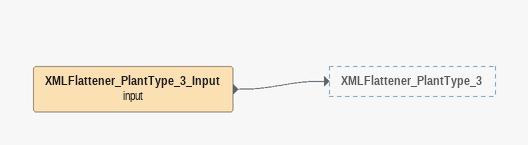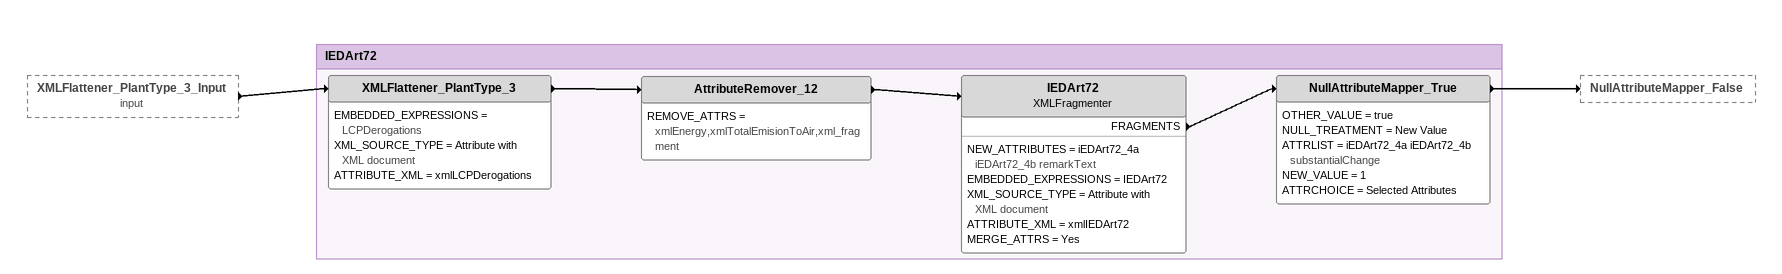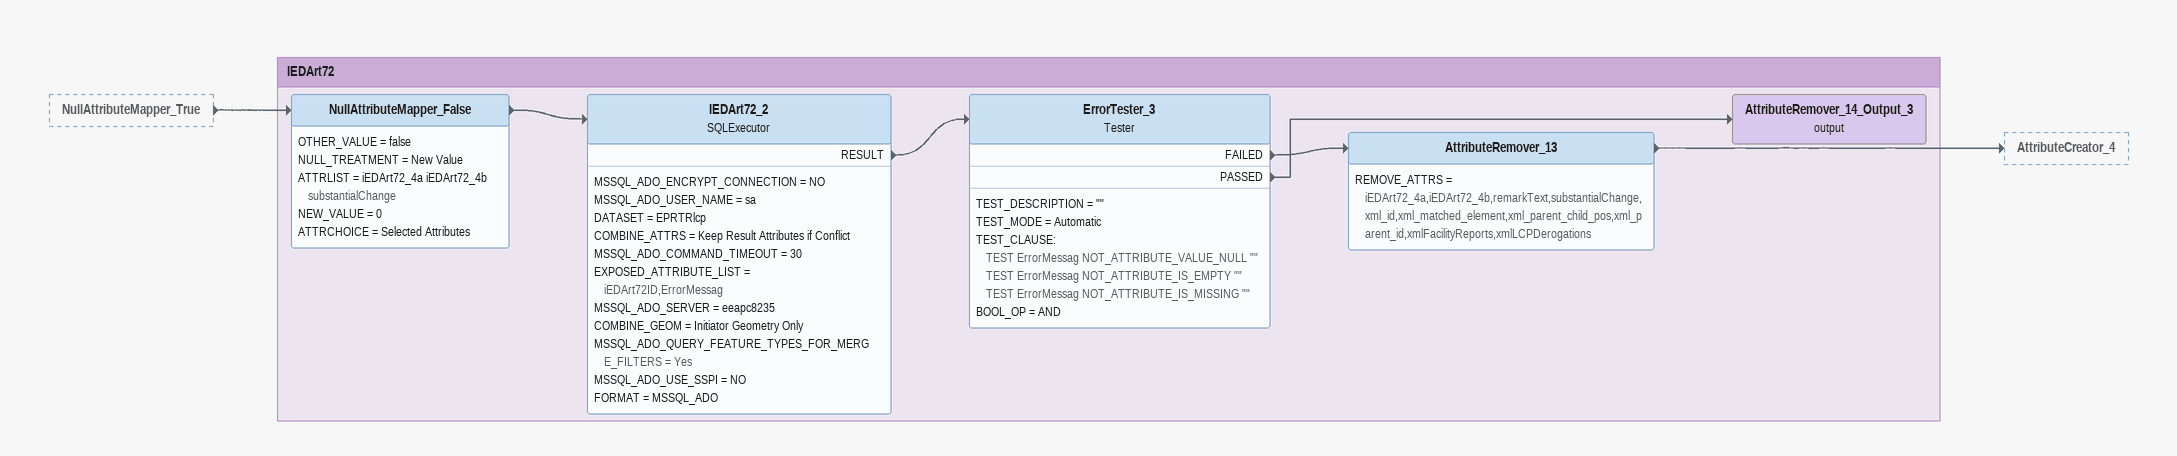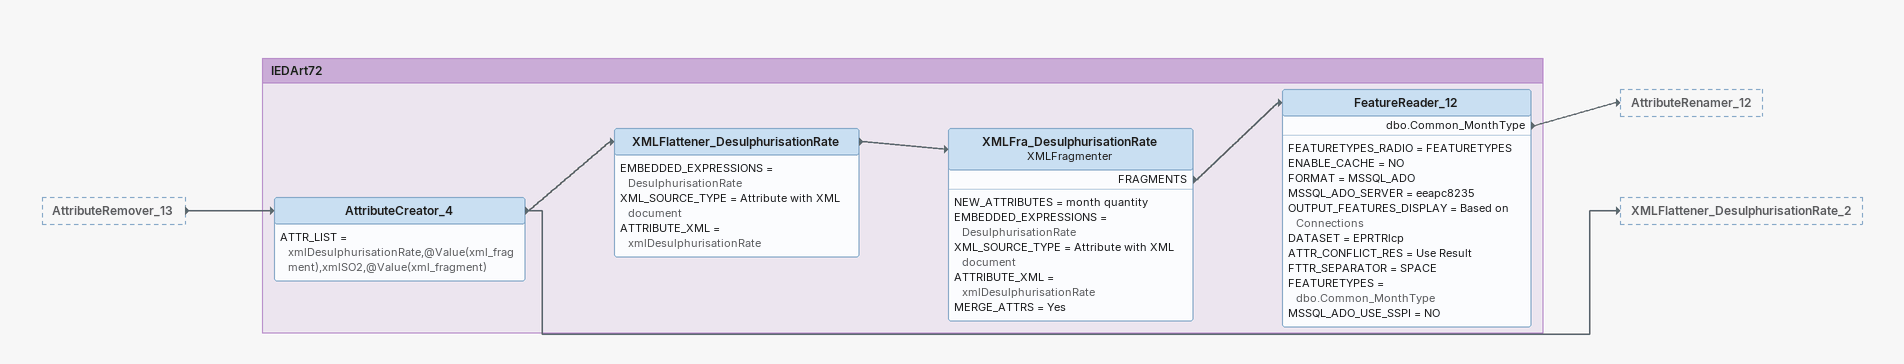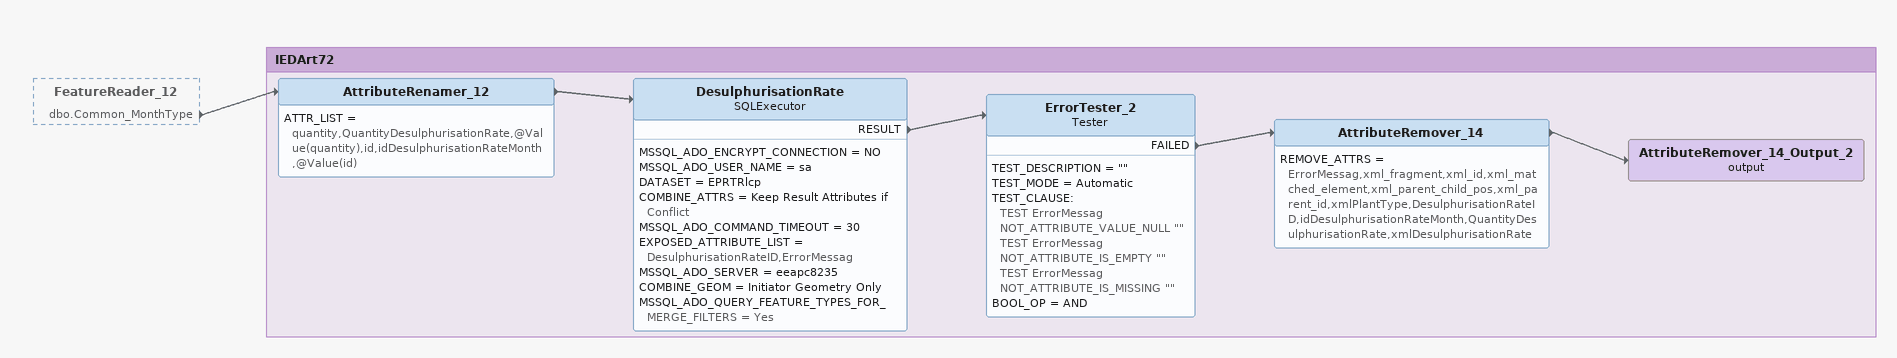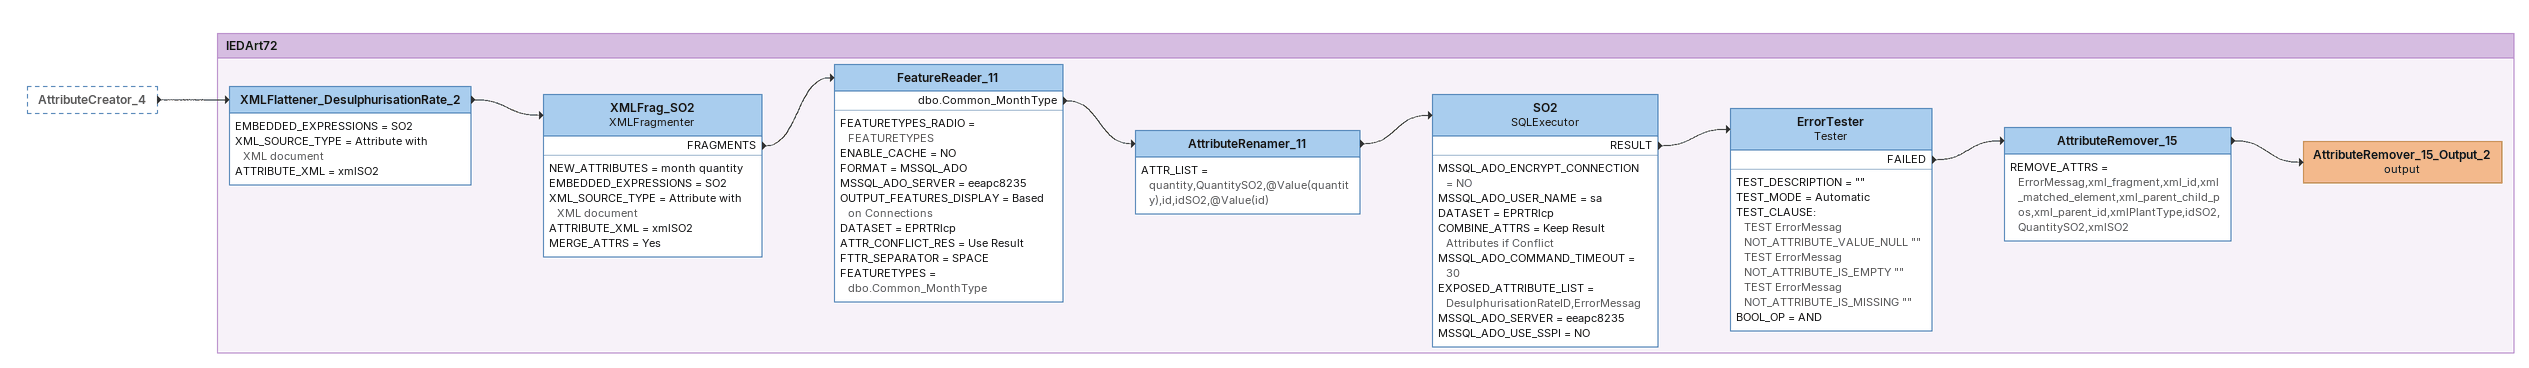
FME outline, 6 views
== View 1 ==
XMLFlattener_PlantType_3_Input (input)
    -> XMLFlattener_PlantType_3

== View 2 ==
XMLFlattener_PlantType_3_Input (input) [outside]
    -> XMLFlattener_PlantType_3

Bookmark: IEDArt72
XMLFlattener_PlantType_3
    EMBEDDED_EXPRESSIONS = LCPDerogations
    XML_SOURCE_TYPE = Attribute with XML document
    ATTRIBUTE_XML = xmlLCPDerogations
    -> AttributeRemover_12
AttributeRemover_12
    REMOVE_ATTRS = xmlEnergy,xmlTotalEmisionToAir,xml_fragment
    -> IEDArt72
IEDArt72: XMLFragmenter
    NEW_ATTRIBUTES = iEDArt72_4a iEDArt72_4b remarkText
    EMBEDDED_EXPRESSIONS = IEDArt72
    XML_SOURCE_TYPE = Attribute with XML document
    ATTRIBUTE_XML = xmlIEDArt72
    MERGE_ATTRS = Yes
    FRAGMENTS -> NullAttributeMapper_True
NullAttributeMapper_True
    OTHER_VALUE = true
    NULL_TREATMENT = New Value
    ATTRLIST = iEDArt72_4a iEDArt72_4b substantialChange
    NEW_VALUE = 1
    ATTRCHOICE = Selected Attributes
    -> NullAttributeMapper_False

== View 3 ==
NullAttributeMapper_True [outside]
    -> NullAttributeMapper_False

Bookmark: IEDArt72
NullAttributeMapper_False
    OTHER_VALUE = false
    NULL_TREATMENT = New Value
    ATTRLIST = iEDArt72_4a iEDArt72_4b substantialChange
    NEW_VALUE = 0
    ATTRCHOICE = Selected Attributes
    -> IEDArt72_2
IEDArt72_2: SQLExecutor
    MSSQL_ADO_ENCRYPT_CONNECTION = NO
    MSSQL_ADO_USER_NAME = sa
    DATASET = EPRTRlcp
    COMBINE_ATTRS = Keep Result Attributes if Conflict
    MSSQL_ADO_COMMAND_TIMEOUT = 30
    EXPOSED_ATTRIBUTE_LIST = iEDArt72ID,ErrorMessag
    MSSQL_ADO_SERVER = eeapc8235
    COMBINE_GEOM = Initiator Geometry Only
    MSSQL_ADO_QUERY_FEATURE_TYPES_FOR_MERGE_FILTERS = Yes
    MSSQL_ADO_USE_SSPI = NO
    FORMAT = MSSQL_ADO
    RESULT -> ErrorTester_3
ErrorTester_3: Tester
    TEST_DESCRIPTION = ""
    TEST_MODE = Automatic
    TEST_CLAUSE:
      TEST ErrorMessag NOT_ATTRIBUTE_VALUE_NULL ""
      TEST ErrorMessag NOT_ATTRIBUTE_IS_EMPTY ""
      TEST ErrorMessag NOT_ATTRIBUTE_IS_MISSING ""
    BOOL_OP = AND
    FAILED -> AttributeRemover_13
    PASSED -> AttributeRemover_14_Output_3 (output)
AttributeRemover_14_Output_3 (output)
AttributeRemover_13
    REMOVE_ATTRS = iEDArt72_4a,iEDArt72_4b,remarkText,substantialChange,xml_id,xml_matched_element,xml_parent_child_pos,xml_parent_id,xmlFacilityReports,xmlLCPDerogations
    -> AttributeCreator_4

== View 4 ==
AttributeRemover_13 [outside]
    -> AttributeCreator_4

Bookmark: IEDArt72
AttributeCreator_4
    ATTR_LIST = xmlDesulphurisationRate,@Value(xml_fragment),xmlSO2,@Value(xml_fragment)
    -> XMLFlattener_DesulphurisationRate
    -> XMLFlattener_DesulphurisationRate_2
XMLFlattener_DesulphurisationRate
    EMBEDDED_EXPRESSIONS = DesulphurisationRate
    XML_SOURCE_TYPE = Attribute with XML document
    ATTRIBUTE_XML = xmlDesulphurisationRate
    -> XMLFra_DesulphurisationRate
XMLFra_DesulphurisationRate: XMLFragmenter
    NEW_ATTRIBUTES = month quantity
    EMBEDDED_EXPRESSIONS = DesulphurisationRate
    XML_SOURCE_TYPE = Attribute with XML document
    ATTRIBUTE_XML = xmlDesulphurisationRate
    MERGE_ATTRS = Yes
    FRAGMENTS -> FeatureReader_12
FeatureReader_12
    FEATURETYPES_RADIO = FEATURETYPES
    ENABLE_CACHE = NO
    FORMAT = MSSQL_ADO
    MSSQL_ADO_SERVER = eeapc8235
    OUTPUT_FEATURES_DISPLAY = Based on Connections
    DATASET = EPRTRlcp
    ATTR_CONFLICT_RES = Use Result
    FTTR_SEPARATOR = SPACE
    FEATURETYPES = dbo.Common_MonthType
    MSSQL_ADO_USE_SSPI = NO
    dbo.Common_MonthType -> AttributeRenamer_12

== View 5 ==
FeatureReader_12 [outside]
    dbo.Common_MonthType -> AttributeRenamer_12

Bookmark: IEDArt72
AttributeRenamer_12
    ATTR_LIST = quantity,QuantityDesulphurisationRate,@Value(quantity),id,idDesulphurisationRateMonth,@Value(id)
    -> DesulphurisationRate
DesulphurisationRate: SQLExecutor
    MSSQL_ADO_ENCRYPT_CONNECTION = NO
    MSSQL_ADO_USER_NAME = sa
    DATASET = EPRTRlcp
    COMBINE_ATTRS = Keep Result Attributes if Conflict
    MSSQL_ADO_COMMAND_TIMEOUT = 30
    EXPOSED_ATTRIBUTE_LIST = DesulphurisationRateID,ErrorMessag
    MSSQL_ADO_SERVER = eeapc8235
    COMBINE_GEOM = Initiator Geometry Only
    MSSQL_ADO_QUERY_FEATURE_TYPES_FOR_MERGE_FILTERS = Yes
    RESULT -> ErrorTester_2
ErrorTester_2: Tester
    TEST_DESCRIPTION = ""
    TEST_MODE = Automatic
    TEST_CLAUSE:
      TEST ErrorMessag NOT_ATTRIBUTE_VALUE_NULL ""
      TEST ErrorMessag NOT_ATTRIBUTE_IS_EMPTY ""
      TEST ErrorMessag NOT_ATTRIBUTE_IS_MISSING ""
    BOOL_OP = AND
    FAILED -> AttributeRemover_14
AttributeRemover_14
    REMOVE_ATTRS = ErrorMessag,xml_fragment,xml_id,xml_matched_element,xml_parent_child_pos,xml_parent_id,xmlPlantType,DesulphurisationRateID,idDesulphurisationRateMonth,QuantityDesulphurisationRate,xmlDesulphurisationRate
    -> AttributeRemover_14_Output_2 (output)
AttributeRemover_14_Output_2 (output)

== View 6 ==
AttributeCreator_4 [outside]
    -> XMLFlattener_DesulphurisationRate_2

Bookmark: IEDArt72
XMLFlattener_DesulphurisationRate_2
    EMBEDDED_EXPRESSIONS = SO2
    XML_SOURCE_TYPE = Attribute with XML document
    ATTRIBUTE_XML = xmlSO2
    -> XMLFrag_SO2
XMLFrag_SO2: XMLFragmenter
    NEW_ATTRIBUTES = month quantity
    EMBEDDED_EXPRESSIONS = SO2
    XML_SOURCE_TYPE = Attribute with XML document
    ATTRIBUTE_XML = xmlSO2
    MERGE_ATTRS = Yes
    FRAGMENTS -> FeatureReader_11
FeatureReader_11
    FEATURETYPES_RADIO = FEATURETYPES
    ENABLE_CACHE = NO
    FORMAT = MSSQL_ADO
    MSSQL_ADO_SERVER = eeapc8235
    OUTPUT_FEATURES_DISPLAY = Based on Connections
    DATASET = EPRTRlcp
    ATTR_CONFLICT_RES = Use Result
    FTTR_SEPARATOR = SPACE
    FEATURETYPES = dbo.Common_MonthType
    dbo.Common_MonthType -> AttributeRenamer_11
AttributeRenamer_11
    ATTR_LIST = quantity,QuantitySO2,@Value(quantity),id,idSO2,@Value(id)
    -> SO2
SO2: SQLExecutor
    MSSQL_ADO_ENCRYPT_CONNECTION = NO
    MSSQL_ADO_USER_NAME = sa
    DATASET = EPRTRlcp
    COMBINE_ATTRS = Keep Result Attributes if Conflict
    MSSQL_ADO_COMMAND_TIMEOUT = 30
    EXPOSED_ATTRIBUTE_LIST = DesulphurisationRateID,ErrorMessag
    MSSQL_ADO_SERVER = eeapc8235
    MSSQL_ADO_USE_SSPI = NO
    RESULT -> ErrorTester
ErrorTester: Tester
    TEST_DESCRIPTION = ""
    TEST_MODE = Automatic
    TEST_CLAUSE:
      TEST ErrorMessag NOT_ATTRIBUTE_VALUE_NULL ""
      TEST ErrorMessag NOT_ATTRIBUTE_IS_EMPTY ""
      TEST ErrorMessag NOT_ATTRIBUTE_IS_MISSING ""
    BOOL_OP = AND
    FAILED -> AttributeRemover_15
AttributeRemover_15
    REMOVE_ATTRS = ErrorMessag,xml_fragment,xml_id,xml_matched_element,xml_parent_child_pos,xml_parent_id,xmlPlantType,idSO2,QuantitySO2,xmlSO2
    -> AttributeRemover_15_Output_2 (output)
AttributeRemover_15_Output_2 (output)
